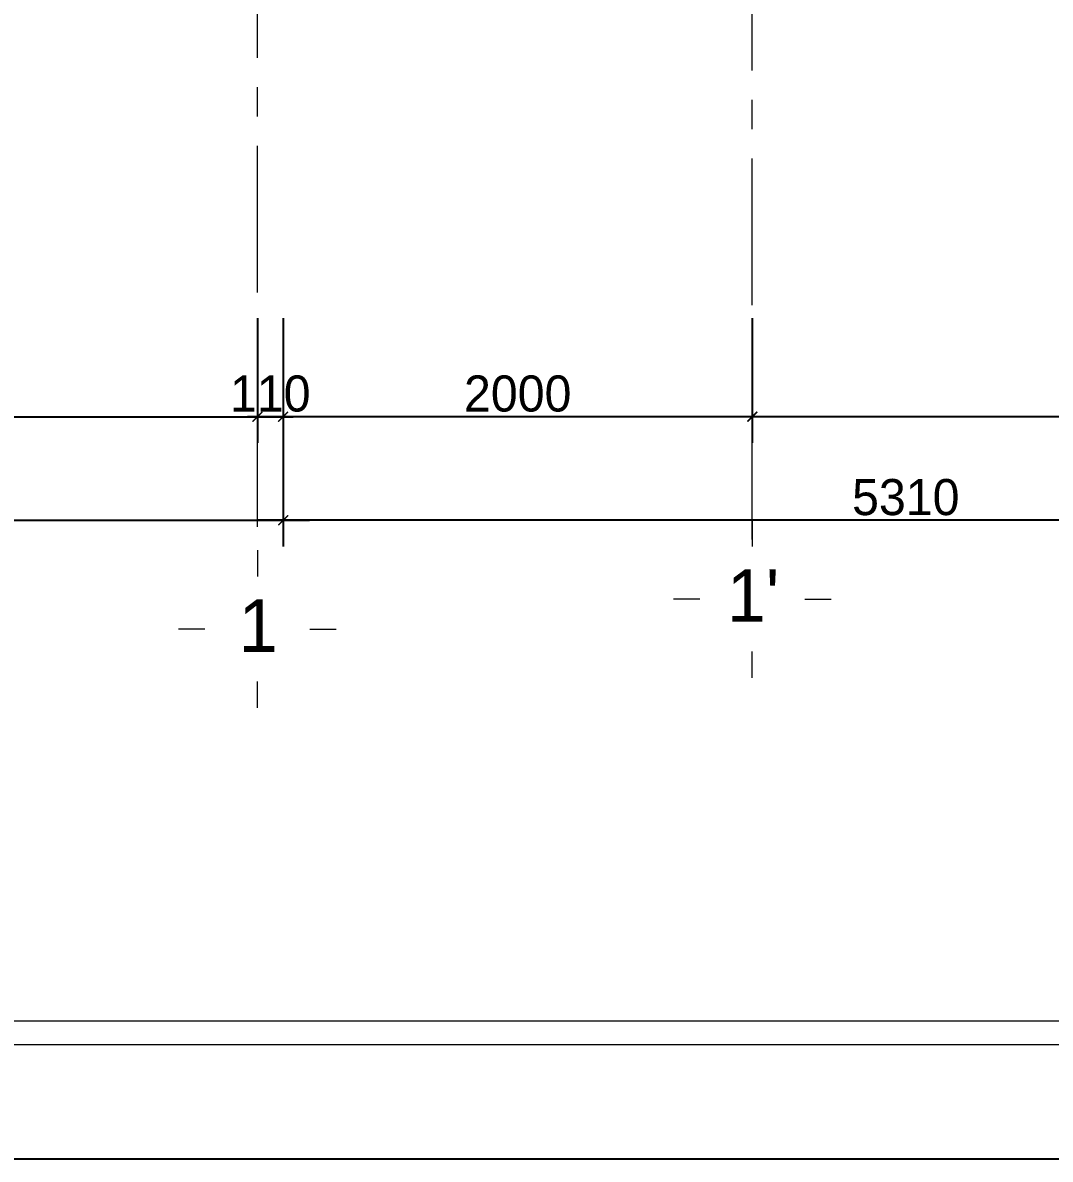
# Model space of a CAD drawing. Header units: millimetres. Extents: x 1832547 to 2001569, y -558009 to -417808.
# Drawn here: x 1982311 to 1986692, y -533453 to -528606 of the extents above; entities that cross this region are included whole.
import ezdxf
from ezdxf.enums import TextEntityAlignment as Align

# ---------------------------------------------------------------- set-up
doc = ezdxf.new("R2010")
doc.units = ezdxf.units.MM
doc.header["$MEASUREMENT"] = 0
doc.linetypes.add('CENTER', pattern=[2, 1.25, -0.25, 0.25, -0.25])
doc.layers.get('0').update_dxf_attribs({"linetype": 'CONTINUOUS'})
doc.layers.get('DEFPOINTS').update_dxf_attribs({"linetype": 'CONTINUOUS'})
for name, color, linetype, lineweight in [('AUDIT_I_160126172308-0', 7, 'CONTINUOUS', 5), ('CA.dim 08', 8, 'CONTINUOUS', 13), ('CA.thay 145', 145, 'CONTINUOUS', 18), ('CA.tim 67', 67, 'CENTER', 9), ('CA.vat lieu 08', 8, 'CONTINUOUS', 5)]:
    doc.layers.add(name, color=color, linetype=linetype, lineweight=lineweight)
doc.styles.add('CA.JSC1', font='Vhavan.ttf', dxfattribs={"width": 0.8})
doc.styles.get("Standard").update_dxf_attribs({"font": 'roman.shx'})
doc.dimstyles.new('CA 70', dxfattribs={"dimscale": 0.7, "dimtxt": 220, "dimasz": 60, "dimexe": 160, "dimexo": 0, "dimgap": 30, "dimtad": 1, "dimdec": 0, "dimrnd": 5, "dimzin": 0, "dimdsep": 46, "dimtxsty": 'Standard', "dimblk": 'ARCHTICK', "dimcen": 0.09, "dimdle": 160, "dimclrd": 256, "dimclre": 256, "dimclrt": 255, "dimadec": 0, "dimazin": 0, "dimtfac": 1, "dimtdec": 0, "dimtix": 1, "dimtmove": 2, "dimatfit": 3, "dimldrblk": 'DOT', "dimfxl": 600, "dimfxlon": 1, "dimtolj": 1, "dimtzin": 0, "dimarcsym": 0})

# ---------------------------------------------------------------- blocks, each defined once
blk = doc.blocks.new('A$C2d76a15f')
blk.add_line((1305.6, 545.7), (27405.3, 545.7))
at = {"color": 4, "linetype": 'Continuous', "lineweight": 18}
blk.add_line((1212.4, 452.5), (27498.5, 452.5), dxfattribs=at)
at = {"layer": 'DEFPOINTS', "ltscale": 600}
blk.add_line((27951, 0), (0, 0), dxfattribs=at)
blk = doc.blocks.new('_ArchTick')
at = {"color": 1, "linetype": 'ByBlock', "const_width": 0.15}
blk.add_lwpolyline([(-0.5, -0.5), (0.5, 0.5)], dxfattribs=at)
blk = doc.blocks.new('*D231')
at = {"layer": 'CA.dim 08', "lineweight": -2, "transparency": 16777216}
for p, q in [((1977311.6, -529866.6), (1977311.6, -530398.6)), ((1983311.7, -529866.6), (1983311.7, -530398.6)), ((1977199.6, -530286.6), (1983423.7, -530286.6))]:
    blk.add_line(p, q, dxfattribs=at)
at = {"layer": 'DEFPOINTS', "color": 0, "transparency": 16777216}
for p in [(1977311.6, -529426.8), (1983311.7, -529426.8), (1983311.7, -530286.6)]:
    blk.add_point(p, dxfattribs=at)
at = {"layer": 'CA.dim 08', "lineweight": -2, "transparency": 16777216, "xscale": 42, "yscale": 42, "zscale": 42, "rotation": 180}
blk.add_blockref('_ArchTick', (1977311.6, -530286.6), dxfattribs=at)
at = {"layer": 'CA.dim 08', "lineweight": -2, "transparency": 16777216, "xscale": 42, "yscale": 42, "zscale": 42}
blk.add_blockref('_ArchTick', (1983311.7, -530286.6), dxfattribs=at)
at = {"layer": 'CA.dim 08', "color": 255, "transparency": 16777216, "insert": (1980311.6, -530188.6), "char_height": 154, "attachment_point": 5}
blk.add_mtext('\\A1;6000', dxfattribs=at)
blk = doc.blocks.new('_DOT')
at = {"color": 1, "linetype": 'ByBlock'}
blk.add_line((-0.5, 0), (-1, 0), dxfattribs=at)
at = {"color": 1, "linetype": 'ByBlock', "const_width": 0.5}
blk.add_lwpolyline([(-0.25, 0, 1), (0.25, 0, 1)], format="xyb", close=True, dxfattribs=at)
blk = doc.blocks.new('*D232')
at = {"layer": 'CA.dim 08', "lineweight": -2, "transparency": 16777216}
for p, q in [((1977311.6, -530308.3), (1977311.6, -530840.3)), ((1983421.7, -530308.3), (1983421.7, -530840.3)), ((1977199.6, -530728.3), (1983533.7, -530728.3))]:
    blk.add_line(p, q, dxfattribs=at)
at = {"layer": 'DEFPOINTS', "color": 0, "transparency": 16777216}
for p in [(1977311.6, -529426.8), (1983421.7, -529426.8), (1983421.7, -530728.3)]:
    blk.add_point(p, dxfattribs=at)
at = {"layer": 'CA.dim 08', "lineweight": -2, "transparency": 16777216, "xscale": 42, "yscale": 42, "zscale": 42, "rotation": 180}
blk.add_blockref('_ArchTick', (1977311.6, -530728.3), dxfattribs=at)
at = {"layer": 'CA.dim 08', "lineweight": -2, "transparency": 16777216, "xscale": 42, "yscale": 42, "zscale": 42}
blk.add_blockref('_ArchTick', (1983421.7, -530728.3), dxfattribs=at)
at = {"layer": 'CA.dim 08', "color": 255, "transparency": 16777216, "insert": (1980366.6, -530630.3), "char_height": 154, "attachment_point": 5}
blk.add_mtext('\\A1;6110', dxfattribs=at)
blk = doc.blocks.new('FDBNDFJKBNFJKDNBFD')
at = {"layer": 'CA.vat lieu 08'}
for p, q in [((664804.5, -453296.5), (664804.5, -453401.5)), ((664594.5, -453611.5), (664489.5, -453611.5)), ((665014.5, -453611.5), (665119.5, -453611.5)), ((664804.5, -453926.5), (664804.5, -453821.5))]:
    blk.add_line(p, q, dxfattribs=at)
blk = doc.blocks.new('*D234')
at = {"layer": 'CA.dim 08', "lineweight": -2, "transparency": 16777216}
for p, q in [((1983311.7, -529866.6), (1983311.7, -530398.6)), ((1983421.7, -529866.6), (1983421.7, -530398.6)), ((1983311.7, -530286.6), (1983269.7, -530286.6)), ((1983421.7, -530286.6), (1983311.7, -530286.6)), ((1983421.7, -530286.6), (1983463.7, -530286.6))]:
    blk.add_line(p, q, dxfattribs=at)
at = {"layer": 'DEFPOINTS', "color": 0, "transparency": 16777216}
for p in [(1983311.7, -529426.8), (1983421.7, -529426.8), (1983311.7, -530286.6)]:
    blk.add_point(p, dxfattribs=at)
at = {"layer": 'CA.dim 08', "lineweight": -2, "transparency": 16777216, "xscale": 42, "yscale": 42, "zscale": 42}
blk.add_blockref('_ArchTick', (1983311.7, -530286.6), dxfattribs=at)
at = {"layer": 'CA.dim 08', "lineweight": -2, "transparency": 16777216, "xscale": 42, "yscale": 42, "zscale": 42, "rotation": 180}
blk.add_blockref('_ArchTick', (1983421.7, -530286.6), dxfattribs=at)
at = {"layer": 'CA.dim 08', "color": 255, "transparency": 16777216, "insert": (1983366.7, -530188.6), "char_height": 154, "attachment_point": 5}
blk.add_mtext('\\A1;110', dxfattribs=at)
blk = doc.blocks.new('*D235')
at = {"layer": 'CA.dim 08', "lineweight": -2, "transparency": 16777216}
for p, q in [((1985421.7, -529866.6), (1985421.7, -530398.6)), ((1988731, -529866.6), (1988731, -530398.6)), ((1988843, -530286.6), (1985309.7, -530286.6))]:
    blk.add_line(p, q, dxfattribs=at)
at = {"layer": 'DEFPOINTS', "color": 0, "transparency": 16777216}
for p in [(1985421.7, -529426.8), (1988731, -529426.8), (1985421.7, -530286.6)]:
    blk.add_point(p, dxfattribs=at)
at = {"layer": 'CA.dim 08', "lineweight": -2, "transparency": 16777216, "xscale": 42, "yscale": 42, "zscale": 42, "rotation": 180}
blk.add_blockref('_ArchTick', (1985421.7, -530286.6), dxfattribs=at)
at = {"layer": 'CA.dim 08', "lineweight": -2, "transparency": 16777216, "xscale": 42, "yscale": 42, "zscale": 42}
blk.add_blockref('_ArchTick', (1988731, -530286.6), dxfattribs=at)
at = {"layer": 'CA.dim 08', "color": 255, "transparency": 16777216, "insert": (1987076.3, -530188.6), "char_height": 154, "attachment_point": 5}
blk.add_mtext('\\A1;3310', dxfattribs=at)
blk = doc.blocks.new('*D236')
at = {"layer": 'CA.dim 08', "lineweight": -2, "transparency": 16777216}
for p, q in [((1983421.7, -529866.6), (1983421.7, -530398.6)), ((1985421.7, -529866.6), (1985421.7, -530398.6)), ((1985533.7, -530286.6), (1983309.7, -530286.6))]:
    blk.add_line(p, q, dxfattribs=at)
at = {"layer": 'DEFPOINTS', "color": 0, "transparency": 16777216}
for p in [(1983421.7, -529426.8), (1985421.7, -529426.8), (1983421.7, -530286.6)]:
    blk.add_point(p, dxfattribs=at)
at = {"layer": 'CA.dim 08', "lineweight": -2, "transparency": 16777216, "xscale": 42, "yscale": 42, "zscale": 42, "rotation": 180}
blk.add_blockref('_ArchTick', (1983421.7, -530286.6), dxfattribs=at)
at = {"layer": 'CA.dim 08', "lineweight": -2, "transparency": 16777216, "xscale": 42, "yscale": 42, "zscale": 42}
blk.add_blockref('_ArchTick', (1985421.7, -530286.6), dxfattribs=at)
at = {"layer": 'CA.dim 08', "color": 255, "transparency": 16777216, "insert": (1984421.7, -530188.6), "char_height": 154, "attachment_point": 5}
blk.add_mtext('\\A1;2000', dxfattribs=at)
blk = doc.blocks.new('*D237')
at = {"layer": 'CA.dim 08', "lineweight": -2, "transparency": 16777216}
for p, q in [((1983421.7, -530308.3), (1983421.7, -530840.3)), ((1988731, -530308.3), (1988731, -530840.3)), ((1988843, -530728.3), (1983309.7, -530728.3))]:
    blk.add_line(p, q, dxfattribs=at)
at = {"layer": 'DEFPOINTS', "color": 0, "transparency": 16777216}
for p in [(1983421.7, -529426.8), (1988731, -529426.8), (1983421.7, -530728.3)]:
    blk.add_point(p, dxfattribs=at)
at = {"layer": 'CA.dim 08', "lineweight": -2, "transparency": 16777216, "xscale": 42, "yscale": 42, "zscale": 42, "rotation": 180}
blk.add_blockref('_ArchTick', (1983421.7, -530728.3), dxfattribs=at)
at = {"layer": 'CA.dim 08', "lineweight": -2, "transparency": 16777216, "xscale": 42, "yscale": 42, "zscale": 42}
blk.add_blockref('_ArchTick', (1988731, -530728.3), dxfattribs=at)
at = {"layer": 'CA.dim 08', "color": 255, "transparency": 16777216, "insert": (1986076.3, -530630.3), "char_height": 154, "attachment_point": 5}
blk.add_mtext('\\A1;5310', dxfattribs=at)

msp = doc.modelspace()

# ---------------------------------------------------------------- linework, layer by layer
at = {"layer": 'CA.tim 67', "ltscale": 500}
for p, q in [((1983311.7, -530756.3), (1983311.7, -514383.7)), ((1985421.7, -530810.3), (1985421.7, -514383.7))]:
    msp.add_line(p, q, dxfattribs=at)

# ---------------------------------------------------------------- block references
at = {"layer": 'CA.dim 08', "xscale": 1.066666666666667, "yscale": 1.066666666666667, "zscale": 1.066666666666667}
for p in [(1276296.9, -47212), (1274186.9, -47340)]:
    msp.add_blockref('FDBNDFJKBNFJKDNBFD', p, dxfattribs=at)
at = {"layer": 'CA.thay 145', "xscale": 1.082069156961423, "yscale": 1.082069156961423, "zscale": 1.082069156961423}
msp.add_blockref('A$C2d76a15f', (1967116.9, -533453.1), dxfattribs=at)

# ---------------------------------------------------------------- texts
at = {"layer": 'AUDIT_I_160126172308-0', "style": 'CA.JSC1'}
for s, p in [("1'", (1985425.2, -531049.2)), ('1', (1983315.2, -531177.2))]:
    msp.add_text(s, height=224, dxfattribs=at).set_placement(p, align=Align.MIDDLE)

# ---------------------------------------------------------------- dimensions: what is measured, and where the dimension line sits
at = {"layer": 'CA.dim 08'}
for base, p1, p2, picture, middle in [((1983311.7, -530286.6), (1977311.6, -529426.8), (1983311.7, -529426.8), '*D231', (1980311.6, -530188.6)), ((1983421.7, -530728.3), (1977311.6, -529426.8), (1983421.7, -529426.8), '*D232', (1980366.6, -530630.3)), ((1983311.7, -530286.6), (1983421.7, -529426.8), (1983311.7, -529426.8), '*D234', (1983366.7, -530188.6)), ((1983421.7, -530286.6), (1985421.7, -529426.8), (1983421.7, -529426.8), '*D236', (1984421.7, -530188.6)), ((1983421.7, -530728.3), (1988731, -529426.8), (1983421.7, -529426.8), '*D237', (1986076.3, -530630.3)), ((1985421.7, -530286.6), (1988731, -529426.8), (1985421.7, -529426.8), '*D235', (1987076.3, -530188.6))]:
    dim = msp.add_linear_dim(base=base, p1=p1, p2=p2, angle=180, dimstyle='CA 70', dxfattribs=at)
    dim.commit()
    dim.dimension.update_dxf_attribs({"geometry": picture, "text_midpoint": middle})

doc.saveas('drawing.dxf')
